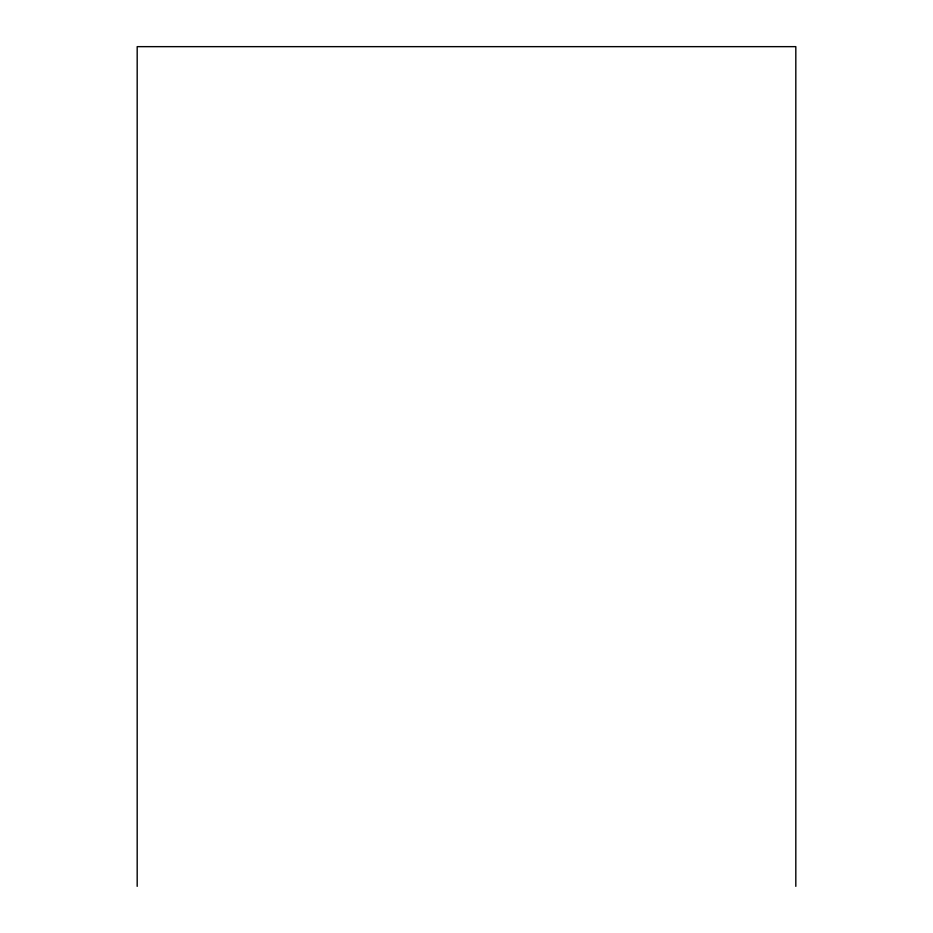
<?xml version="1.0" encoding="UTF-8"?>
<svg xmlns="http://www.w3.org/2000/svg" width="933" height="933" viewBox="0 0 933 933"><rect width="100%" height="100%" fill="white"/><g stroke="black" fill="none" stroke-linecap="round" stroke-linejoin="round"><path stroke-width="1.4" d="M795.814 886.35L795.814 46.65L137.186 46.65L137.186 886.35"/></g></svg>
